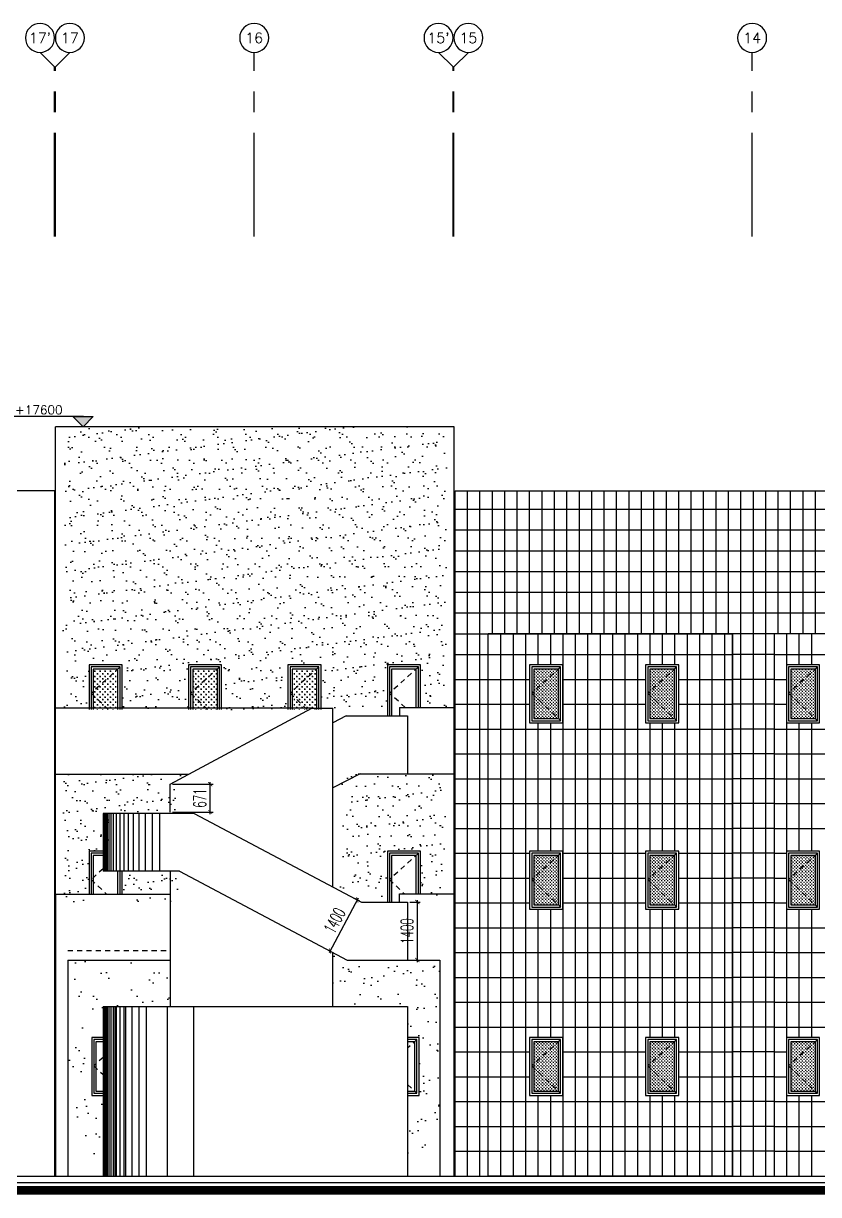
# Model space of a CAD drawing. Extents: x 417569 to 835280, y 43365 to 86819.
# Drawn here: x 417621.97 to 417641.16, y 43408.26 to 43436.55 of the extents above; entities that cross this region are included whole.
import ezdxf
from ezdxf.enums import TextEntityAlignment as Align

# ---------------------------------------------------------------- set-up
doc = ezdxf.new("R2010")
doc.units = 0
doc.header["$MEASUREMENT"] = 0
doc.header["$PDMODE"] = 3
doc.header["$PDSIZE"] = 0.1
doc.linetypes.add('CENTERX2', pattern=[4, 2.5, -0.5, 0.5, -0.5])
doc.linetypes.add('HIDDEN2', pattern=[0.1875, 0.125, -0.0625])
doc.layers.get('0').update_dxf_attribs({"linetype": 'CONTINUOUS'})
doc.layers.get('DEFPOINTS').update_dxf_attribs({"linetype": 'CONTINUOUS'})
for name, color, linetype in [('AX-CR', 2, 'CONTINUOUS'), ('AX-TXT', 2, 'CONTINUOUS'), ('AXES', 11, 'CENTERX2'), ('beige-gr', 50, 'CONTINUOUS'), ('brown-gr', 42, 'CONTINUOUS'), ('EL', 2, 'CONTINUOUS'), ('EL-LEVS', 4, 'CONTINUOUS'), ('EL-LEVT', 4, 'CONTINUOUS'), ('HAT', 11, 'CONTINUOUS'), ('Hatch', 4, 'CONTINUOUS'), ('WALL', 2, 'CONTINUOUS'), ('WIN', 4, 'CONTINUOUS')]:
    doc.layers.add(name, color=color, linetype=linetype)
doc.styles.add('ROMANS', font='ROMANS.shx', dxfattribs={"width": 0.6})
doc.styles.add('S', font='ROMANS.SHX')
doc.dimstyles.new('STANDARD in', dxfattribs={"dimtxt": 0.3, "dimasz": 0.1, "dimexe": 0.07, "dimexo": 0.05, "dimgap": 0.1, "dimtad": 1, "dimdec": 0, "dimlfac": 1000, "dimzin": 0, "dimdsep": 46, "dimtxsty": 'ROMANS', "dimblk": 'ARCHTICK', "dimcen": 0.05, "dimdle": 0.05, "dimclrd": 4, "dimclre": 4, "dimclrt": 2, "dimadec": 0, "dimazin": 0, "dimtfac": 1, "dimtdec": 0, "dimtmove": 2, "dimatfit": 3, "dimldrblk": 'ARCHTICK', "dimfxl": 0, "dimtolj": 1, "dimtzin": 0, "dimarcsym": 0})
pattern_1 = [(37.5, (-113.19457, 0.15), (-0.01574833953, 0.48170594225), [0, -0.38, 0, -0.425, 0, -0.40625]), (7.5, (-113.1946, 0.15), (0.4424441763, 0.7055365163), [0, -0.205, 0, -0.3425, 0, -0.13125]), (327.5, (-113.50207, 0.15), (0.77853546544, 0.0014147634), [0, -0.125, 0, -0.45, 0, -0.5875]), (317.5, (-113.5021, 0.15), (0.7515316511, 0.2194188912), [0, -0.0625, 0, -0.295, 0, -0.3375])]
pattern_2 = [(0, (-113.194575, 0.15), (0.0625, 0.0625), [0.03125, -0.09375]), (90, (-113.17895, 0.134375), (-0.0625, 0.0625), [0.03125, -0.09375])]

# ---------------------------------------------------------------- blocks, each defined once
blk = doc.blocks.new('EL-LEV1')
at = {"layer": 'EL-LEVS'}
blk.add_lwpolyline([(0, 0), (300, 300), (-300, 300)], close=True, dxfattribs=at)
blk.add_solid([(-300, 300), (300, 300), (0, 0)], dxfattribs=at)
at = {"layer": 'EL-LEVT', "style": 'S'}
for tag, p in [('+0000', (534, 369)), ('ELEVATION', (2089, 369))]:
    blk.add_attdef(tag, p, '', height=260, dxfattribs=at)
blk = doc.blocks.new('AXU')
at = {"layer": 'AX-CR'}
blk.add_circle((0, 350), 350, dxfattribs=at)
at = {"layer": 'AX-TXT', "style": 'ROMANS'}
blk.add_attdef('AX', text='', height=250, dxfattribs=at).set_placement((0, 350), align=Align.MIDDLE)
blk = doc.blocks.new('_ARCHTICK')
at = {"color": 0, "linetype": 'ByBlock', "const_width": 0.15}
blk.add_lwpolyline([(-0.5, -0.5), (0.5, 0.5)], dxfattribs=at)
blk = doc.blocks.new('*D86')
at = {"layer": 'DEFPOINTS', "color": 0}
for p in [(417631.243, 43415.322), (417631.478, 43415.322), (417631.243, 43413.922)]:
    blk.add_point(p, dxfattribs=at)
at = {"layer": 'EL', "color": 4, "lineweight": -2}
for p, q in [((417631.478, 43413.872), (417631.478, 43415.372)), ((417631.293, 43415.322), (417631.548, 43415.322)), ((417631.293, 43413.922), (417631.548, 43413.922))]:
    blk.add_line(p, q, dxfattribs=at)
at = {"layer": 'EL', "color": 4, "lineweight": -2, "xscale": 0.1, "yscale": 0.1, "zscale": 0.1}
for p, rotation in [((417631.478, 43415.322), 90), ((417631.478, 43413.922), 270)]:
    blk.add_blockref('_ARCHTICK', p, dxfattribs=dict(at, rotation=rotation))
at = {"layer": 'EL', "color": 2, "insert": (417631.228, 43414.622), "char_height": 0.3, "attachment_point": 5, "rotation": 90, "style": 'ROMANS'}
blk.add_mtext('\\A1;1400', dxfattribs=at)
blk = doc.blocks.new('*D87')
at = {"layer": 'DEFPOINTS', "color": 0}
for p in [(417630.132, 43415.322), (417629.373, 43414.14), (417629.477, 43414.085)]:
    blk.add_point(p, dxfattribs=at)
at = {"layer": 'EL', "color": 4, "lineweight": -2}
for p, q in [((417630.052, 43415.421), (417629.349, 43414.095)), ((417630.088, 43415.345), (417629.967, 43415.409)), ((417629.432, 43414.108), (417629.311, 43414.172))]:
    blk.add_line(p, q, dxfattribs=at)
at = {"layer": 'EL', "color": 4, "lineweight": -2, "xscale": 0.1, "yscale": 0.1, "zscale": 0.1}
for p, rotation in [((417630.029, 43415.377), 62.06615425354919), ((417629.373, 43414.14), 242.0661542535491)]:
    blk.add_blockref('_ARCHTICK', p, dxfattribs=dict(at, rotation=rotation))
at = {"layer": 'EL', "color": 2, "insert": (417629.48, 43414.875), "char_height": 0.3, "attachment_point": 5, "rotation": 62.0662, "style": 'ROMANS'}
blk.add_mtext('\\A1;1400', dxfattribs=at)
blk = doc.blocks.new('*D93')
at = {"layer": 'DEFPOINTS', "color": 0}
for p in [(417625.514, 43418.169), (417626.477, 43418.169), (417625.514, 43417.498)]:
    blk.add_point(p, dxfattribs=at)
at = {"layer": 'Hatch', "color": 4, "lineweight": -2}
for p, q in [((417625.564, 43418.169), (417626.547, 43418.169)), ((417626.477, 43417.448), (417626.477, 43418.219)), ((417625.564, 43417.498), (417626.547, 43417.498))]:
    blk.add_line(p, q, dxfattribs=at)
at = {"layer": 'Hatch', "color": 4, "lineweight": -2, "xscale": 0.1, "yscale": 0.1, "zscale": 0.1}
for p, rotation in [((417626.477, 43418.169), 90), ((417626.477, 43417.498), 270)]:
    blk.add_blockref('_ARCHTICK', p, dxfattribs=dict(at, rotation=rotation))
at = {"layer": 'Hatch', "color": 2, "insert": (417626.227, 43417.833), "char_height": 0.3, "attachment_point": 5, "rotation": 90, "style": 'ROMANS'}
blk.add_mtext('\\A1;671', dxfattribs=at)

msp = doc.modelspace()

# ---------------------------------------------------------------- hatches: boundary and pattern name
at = {"layer": 'Hatch'}
h = msp.add_hatch(dxfattribs=at)
h.set_pattern_fill('AR-SAND', color=11, scale=0.25, style=0)
h.set_pattern_definition(pattern_1)
h.paths.add_polyline_path([(417622.9233, 43426.802), (417632.1844, 43426.802), (417632.1844, 43419.9748), (417631.5538, 43419.9748), (417631.5538, 43421.052), (417630.7538, 43421.052), (417630.7538, 43419.8215), (417629.9686, 43419.8215), (417629.9809, 43419.9758), (417629.1538, 43419.9758), (417629.1538, 43421.052), (417628.3538, 43421.052), (417628.3538, 43419.9758), (417626.7538, 43419.9758), (417626.7538, 43421.052), (417625.9538, 43421.052), (417625.9538, 43419.9758), (417624.3538, 43419.9758), (417624.3538, 43421.052), (417623.5538, 43421.052), (417623.5538, 43419.9758), (417622.9233, 43419.9758)])
h = msp.add_hatch(dxfattribs=at)
h.set_pattern_fill('CROSS', color=11, scale=0.25, style=0)
h.set_pattern_definition(pattern_2)
h.paths.add_polyline_path([(417623.656, 43420.9499), (417624.2517, 43420.9499), (417624.2517, 43419.9758), (417623.656, 43419.9758)])
h = msp.add_hatch(dxfattribs=at)
h.set_pattern_fill('CROSS', color=11, scale=0.25, style=0)
h.set_pattern_definition(pattern_2)
h.paths.add_polyline_path([(417626.056, 43420.9499), (417626.6517, 43420.9499), (417626.6517, 43419.9758), (417626.056, 43419.9758)])
h = msp.add_hatch(dxfattribs=at)
h.set_pattern_fill('CROSS', color=11, scale=0.25, style=0)
h.set_pattern_definition(pattern_2)
h.paths.add_polyline_path([(417628.456, 43420.9499), (417629.0465, 43420.9499), (417629.0517, 43419.9758), (417628.456, 43419.9758)])
h = msp.add_hatch(dxfattribs=at)
h.set_pattern_fill('CROSS', color=11, scale=0.15, style=0)
h.set_pattern_definition([(0, (-99.87016, 36.70228), (0.0375, 0.0375), [0.01875, -0.05625]), (90, (-99.860787, 36.692904), (-0.0375, 0.0375), [0.01875, -0.05625])])
h.paths.add_polyline_path([(417634.3086, 43420.9499), (417634.9043, 43420.9499), (417634.9043, 43419.7542), (417634.3086, 43419.7542)])
h = msp.add_hatch(dxfattribs=at)
h.set_pattern_fill('CROSS', color=11, scale=0.15, style=0)
h.set_pattern_definition([(0, (-97.07016, 36.70228), (0.0375, 0.0375), [0.01875, -0.05625]), (90, (-97.060787, 36.692904), (-0.0375, 0.0375), [0.01875, -0.05625])])
h.paths.add_polyline_path([(417637.1086, 43420.9499), (417637.7043, 43420.9499), (417637.7043, 43419.7542), (417637.1086, 43419.7542)])
h = msp.add_hatch(dxfattribs=at)
h.set_pattern_fill('CROSS', color=11, scale=0.15, style=0)
h.set_pattern_definition([(0, (-93.67016, 36.70228), (0.0375, 0.0375), [0.01875, -0.05625]), (90, (-93.660787, 36.692904), (-0.0375, 0.0375), [0.01875, -0.05625])])
h.paths.add_polyline_path([(417640.5086, 43420.9499), (417641.1043, 43420.9499), (417641.1043, 43419.7542), (417640.5086, 43419.7542)])
h = msp.add_hatch(dxfattribs=at)
h.set_pattern_fill('AR-SAND', color=256, scale=0.25, style=0)
h.set_pattern_definition(pattern_1)
h.paths.add_polyline_path([(417622.9233, 43415.3398), (417622.9233, 43418.4215), (417626.1685, 43418.4215), (417625.6981, 43418.1689), (417625.6981, 43417.466), (417624.1151, 43417.466), (417624.1151, 43416.552), (417623.5538, 43416.552), (417623.5538, 43415.3398)])
h = msp.add_hatch(dxfattribs=at)
h.set_pattern_fill('AR-SAND', color=256, scale=0.25, style=0)
h.set_pattern_definition(pattern_1)
h.paths.add_polyline_path([(417632.1844, 43418.4215), (417632.1844, 43415.4748), (417631.5538, 43415.4748), (417631.5538, 43416.552), (417630.7538, 43416.552), (417630.7538, 43415.3215), (417630.3163, 43415.3215), (417629.6181, 43415.6917), (417629.6181, 43418.2484), (417629.9548, 43418.4215)])
h = msp.add_hatch(dxfattribs=at)
h.set_pattern_fill('CROSS', color=11, scale=0.15, style=0)
h.set_pattern_definition([(0, (-99.87016, 32.20228), (0.0375, 0.0375), [0.01875, -0.05625]), (90, (-99.860787, 32.192904), (-0.0375, 0.0375), [0.01875, -0.05625])])
h.paths.add_polyline_path([(417634.3086, 43416.4499), (417634.9043, 43416.4499), (417634.9043, 43415.2542), (417634.3086, 43415.2542)])
h = msp.add_hatch(dxfattribs=at)
h.set_pattern_fill('CROSS', color=11, scale=0.15, style=0)
h.set_pattern_definition([(0, (-97.07016, 32.20228), (0.0375, 0.0375), [0.01875, -0.05625]), (90, (-97.060787, 32.192904), (-0.0375, 0.0375), [0.01875, -0.05625])])
h.paths.add_polyline_path([(417637.1086, 43416.4499), (417637.7043, 43416.4499), (417637.7043, 43415.2542), (417637.1086, 43415.2542)])
h = msp.add_hatch(dxfattribs=at)
h.set_pattern_fill('CROSS', color=11, scale=0.15, style=0)
h.set_pattern_definition([(0, (-93.67016, 32.20228), (0.0375, 0.0375), [0.01875, -0.05625]), (90, (-93.660787, 32.192904), (-0.0375, 0.0375), [0.01875, -0.05625])])
h.paths.add_polyline_path([(417640.5086, 43416.4499), (417641.1043, 43416.4499), (417641.1043, 43415.2542), (417640.5086, 43415.2542)])
h = msp.add_hatch(dxfattribs=at)
h.set_pattern_fill('AR-SAND', color=256, scale=0.25, style=0)
h.set_pattern_definition(pattern_1)
h.paths.add_polyline_path([(417624.3538, 43416.066), (417625.6981, 43416.066), (417625.6981, 43415.3398), (417624.3538, 43415.3398)])
h = msp.add_hatch(dxfattribs=at)
h.set_pattern_fill('AR-SAND', color=256, scale=0.45, style=0)
h.set_pattern_definition([(37.5, (0, 0), (-0.0283470111, 0.867070696), [0, -0.684, 0, -0.765, 0, -0.73125]), (7.5, (0, 0), (0.7963995174, 1.2699657294), [0, -0.369, 0, -0.6165, 0, -0.23625]), (327.5, (-0.5535, 0), (1.4013638378, 0.0025465741), [0, -0.225, 0, -0.81, 0, -1.0575]), (317.5, (-0.5535, 0), (1.352756972, 0.3949540042), [0, -0.1125, 0, -0.531, 0, -0.6075])])
h.paths.add_polyline_path([(417625.5142, 43412.802), (417625.5142, 43413.9215), (417623.0394, 43413.9215), (417623.0394, 43409.202), (417623.8927, 43409.202), (417623.8927, 43410.652), (417623.6183, 43410.652), (417623.6183, 43412.052), (417623.8927, 43412.052), (417623.8927, 43412.802)])
h = msp.add_hatch(dxfattribs=at)
h.set_pattern_fill('AR-SAND', color=256, scale=0.35, style=0)
h.set_pattern_definition([(37.5, (0, 0), (-0.02204767534, 0.67438831915), [0, -0.532, 0, -0.595, 0, -0.56875]), (7.5, (0, 0), (0.6194218468, 0.9877511228), [0, -0.287, 0, -0.4795, 0, -0.18375]), (327.5, (-0.4305, 0), (1.0899496516, 0.0019806687), [0, -0.175, 0, -0.63, 0, -0.8225]), (317.5, (-0.4305, 0), (1.0521443116, 0.3071864477), [0, -0.0875, 0, -0.413, 0, -0.4725])])
h.paths.add_polyline_path([(417629.4342, 43412.802), (417631.2433, 43412.802), (417631.2433, 43412.052), (417631.5183, 43412.052), (417631.5183, 43410.652), (417631.2433, 43410.652), (417631.2433, 43409.202), (417632.0206, 43409.202), (417632.0206, 43413.9215), (417629.7842, 43413.9215), (417629.4342, 43414.0965)])
h = msp.add_hatch(dxfattribs=at)
h.set_pattern_fill('CROSS', color=11, scale=0.15, style=0)
h.set_pattern_definition([(0, (-99.87016, 27.70228), (0.0375, 0.0375), [0.01875, -0.05625]), (90, (-99.860787, 27.692904), (-0.0375, 0.0375), [0.01875, -0.05625])])
h.paths.add_polyline_path([(417634.3086, 43411.9499), (417634.9043, 43411.9499), (417634.9043, 43410.7542), (417634.3086, 43410.7542)])
h = msp.add_hatch(dxfattribs=at)
h.set_pattern_fill('CROSS', color=11, scale=0.15, style=0)
h.set_pattern_definition([(0, (-97.07016, 27.70228), (0.0375, 0.0375), [0.01875, -0.05625]), (90, (-97.060787, 27.692904), (-0.0375, 0.0375), [0.01875, -0.05625])])
h.paths.add_polyline_path([(417637.1086, 43411.9499), (417637.7043, 43411.9499), (417637.7043, 43410.7542), (417637.1086, 43410.7542)])
h = msp.add_hatch(dxfattribs=at)
h.set_pattern_fill('CROSS', color=11, scale=0.15, style=0)
h.set_pattern_definition([(0, (-93.67016, 27.70228), (0.0375, 0.0375), [0.01875, -0.05625]), (90, (-93.660787, 27.692904), (-0.0375, 0.0375), [0.01875, -0.05625])])
h.paths.add_polyline_path([(417640.5086, 43411.9499), (417641.1043, 43411.9499), (417641.1043, 43410.7542), (417640.5086, 43410.7542)])

# ---------------------------------------------------------------- linework, layer by layer
for p, q in [((417622.7394, 43425.252), (417622.7394, 43426.802)), ((417632.3683, 43426.802), (417622.7394, 43426.802)), ((417622.7394, 43415.5053), (417622.7394, 43426.802)), ((417632.3683, 43420.052), (417632.3683, 43426.802)), ((417639.0883, 43408.702), (417639.0883, 43421.802)), ((417623.0394, 43413.9215), (417625.5142, 43413.9215))]:
    msp.add_line(p, q)
at = {"color": 11, "linetype": 'HIDDEN2'}
msp.add_line((417623.0394, 43414.152), (417625.5142, 43414.152), dxfattribs=at)
at = {"layer": 'AXES'}
for p, q in [((417622.7194, 43435.4957), (417622.3694, 43435.8457)), ((417622.7394, 43435.4957), (417623.0894, 43435.8457)), ((417627.5394, 43431.4), (417627.5394, 43435.8457)), ((417632.3394, 43435.4957), (417631.9894, 43435.8457)), ((417632.3594, 43435.4957), (417632.7094, 43435.8457)), ((417639.5594, 43431.4), (417639.5594, 43435.8457)), ((417622.7194, 43431.4), (417622.7194, 43435.4957)), ((417622.7394, 43431.4), (417622.7394, 43435.4957)), ((417632.3394, 43431.4), (417632.3394, 43435.4957)), ((417632.3594, 43431.4), (417632.3594, 43435.4957))]:
    msp.add_line(p, q, dxfattribs=at)
at = {"layer": 'beige-gr'}
for p, q in [((417633.4883, 43421.802), (417633.4883, 43408.702)), ((417633.7883, 43421.802), (417633.7883, 43408.702)), ((417634.0883, 43421.802), (417634.0883, 43408.702)), ((417634.3883, 43421.802), (417634.3883, 43421.052)), ((417634.6883, 43421.802), (417634.6883, 43421.052)), ((417634.9883, 43421.802), (417634.9883, 43408.702)), ((417635.2883, 43421.802), (417635.2883, 43408.702)), ((417635.5883, 43421.802), (417635.5883, 43408.702)), ((417635.8883, 43421.802), (417635.8883, 43408.702)), ((417636.1883, 43421.802), (417636.1883, 43408.702)), ((417636.4883, 43421.802), (417636.4883, 43408.702)), ((417636.7883, 43421.802), (417636.7883, 43408.702)), ((417637.0883, 43421.802), (417637.0883, 43421.052)), ((417637.3883, 43421.802), (417637.3883, 43421.052)), ((417637.6883, 43421.802), (417637.6883, 43421.052)), ((417637.9883, 43421.802), (417637.9883, 43408.702)), ((417638.2883, 43421.802), (417638.2883, 43408.702)), ((417638.5883, 43421.802), (417638.5883, 43408.702)), ((417638.8883, 43421.802), (417638.8883, 43408.702)), ((417640.3883, 43421.802), (417640.3883, 43408.702)), ((417640.6883, 43421.802), (417640.6883, 43421.052)), ((417640.9883, 43421.802), (417640.9883, 43421.052)), ((417633.1883, 43421.302), (417639.0883, 43421.302)), ((417640.0883, 43421.302), (417646.2883, 43421.302)), ((417633.1883, 43420.702), (417634.1883, 43420.702)), ((417634.9883, 43420.702), (417636.9883, 43420.702)), ((417637.7883, 43420.702), (417639.0883, 43420.702)), ((417640.0883, 43420.702), (417640.3883, 43420.702)), ((417633.1883, 43420.102), (417634.1883, 43420.102)), ((417634.9883, 43420.102), (417636.9883, 43420.102)), ((417637.7883, 43420.102), (417639.0883, 43420.102)), ((417640.0883, 43420.102), (417640.3883, 43420.102)), ((417634.3883, 43419.652), (417634.3883, 43416.552)), ((417634.6883, 43419.652), (417634.6883, 43416.552)), ((417637.0883, 43419.652), (417637.0883, 43416.552)), ((417637.3883, 43419.652), (417637.3883, 43416.552)), ((417637.6883, 43419.652), (417637.6883, 43416.552)), ((417640.6883, 43419.652), (417640.6883, 43416.552)), ((417640.9883, 43419.652), (417640.9883, 43416.552)), ((417633.1883, 43419.502), (417639.0883, 43419.502)), ((417640.0883, 43419.502), (417646.2883, 43419.502)), ((417633.1883, 43418.902), (417639.0883, 43418.902)), ((417640.0883, 43418.902), (417646.2883, 43418.902)), ((417633.1883, 43418.302), (417639.0883, 43418.302)), ((417640.0883, 43418.302), (417646.2883, 43418.302)), ((417633.1883, 43417.702), (417639.0883, 43417.702)), ((417640.0883, 43417.702), (417646.2883, 43417.702)), ((417633.1883, 43417.102), (417639.0883, 43417.102)), ((417640.0883, 43417.102), (417646.2883, 43417.102)), ((417633.1883, 43416.502), (417634.1883, 43416.502)), ((417634.9883, 43416.502), (417636.9883, 43416.502)), ((417637.7883, 43416.502), (417639.0883, 43416.502)), ((417640.0883, 43416.502), (417640.3883, 43416.502)), ((417633.1883, 43415.902), (417634.1883, 43415.902)), ((417634.9883, 43415.902), (417636.9883, 43415.902)), ((417637.7883, 43415.902), (417639.0883, 43415.902)), ((417640.0883, 43415.902), (417640.3883, 43415.902)), ((417633.1883, 43415.302), (417634.1883, 43415.302)), ((417634.3883, 43415.152), (417634.3883, 43412.052)), ((417634.6883, 43415.152), (417634.6883, 43412.052)), ((417634.9883, 43415.302), (417636.9883, 43415.302)), ((417637.0883, 43415.152), (417637.0883, 43412.052)), ((417637.3883, 43415.152), (417637.3883, 43412.052)), ((417637.6883, 43415.152), (417637.6883, 43412.052)), ((417637.7883, 43415.302), (417639.0883, 43415.302)), ((417640.0883, 43415.302), (417640.3883, 43415.302)), ((417640.6883, 43415.152), (417640.6883, 43412.052)), ((417640.9883, 43415.152), (417640.9883, 43412.052)), ((417633.1883, 43414.702), (417639.0883, 43414.702)), ((417640.0883, 43414.702), (417646.2883, 43414.702)), ((417633.1883, 43414.102), (417639.0883, 43414.102)), ((417640.0883, 43414.102), (417646.2883, 43414.102)), ((417633.1883, 43413.502), (417639.0883, 43413.502)), ((417640.0883, 43413.502), (417646.2883, 43413.502)), ((417633.1883, 43412.902), (417639.0883, 43412.902)), ((417640.0883, 43412.902), (417646.2883, 43412.902)), ((417633.1883, 43412.302), (417639.0883, 43412.302)), ((417640.0883, 43412.302), (417646.2883, 43412.302)), ((417633.1883, 43411.702), (417634.1883, 43411.702)), ((417634.9883, 43411.702), (417636.9883, 43411.702)), ((417637.7883, 43411.702), (417639.0883, 43411.702)), ((417640.0883, 43411.702), (417640.3883, 43411.702)), ((417633.1883, 43411.102), (417634.1883, 43411.102)), ((417634.9883, 43411.102), (417636.9883, 43411.102)), ((417637.7883, 43411.102), (417639.0883, 43411.102)), ((417640.0883, 43411.102), (417640.3883, 43411.102)), ((417634.3883, 43410.652), (417634.3883, 43408.702)), ((417634.6883, 43410.652), (417634.6883, 43408.702)), ((417637.0883, 43410.652), (417637.0883, 43408.702)), ((417637.3883, 43410.652), (417637.3883, 43408.702)), ((417637.6883, 43410.652), (417637.6883, 43408.702)), ((417640.6883, 43410.652), (417640.6883, 43408.702)), ((417640.9883, 43410.652), (417640.9883, 43408.702)), ((417633.1883, 43410.502), (417639.0883, 43410.502)), ((417640.0883, 43410.502), (417646.2883, 43410.502)), ((417633.1883, 43409.902), (417639.0883, 43409.902)), ((417640.0883, 43409.902), (417646.2883, 43409.902)), ((417633.1883, 43409.302), (417639.0883, 43409.302)), ((417640.0883, 43409.302), (417646.2883, 43409.302))]:
    msp.add_line(p, q, dxfattribs=at)
at = {"layer": 'brown-gr'}
for p, q in [((417632.6883, 43408.702), (417632.6883, 43425.252)), ((417632.9883, 43408.702), (417632.9883, 43425.252)), ((417632.9883, 43408.702), (417632.9883, 43425.252)), ((417633.2883, 43421.802), (417633.2883, 43425.252)), ((417633.5883, 43421.802), (417633.5883, 43425.252)), ((417633.8883, 43421.802), (417633.8883, 43425.252)), ((417633.8883, 43421.802), (417633.8883, 43425.252)), ((417634.1883, 43421.802), (417634.1883, 43425.252)), ((417634.4883, 43421.802), (417634.4883, 43425.252)), ((417634.7883, 43421.802), (417634.7883, 43425.252)), ((417634.7883, 43421.802), (417634.7883, 43425.252)), ((417635.0883, 43421.802), (417635.0883, 43425.252)), ((417635.3883, 43421.802), (417635.3883, 43425.252)), ((417635.6883, 43421.802), (417635.6883, 43425.252)), ((417635.6883, 43421.802), (417635.6883, 43425.252)), ((417635.9883, 43421.802), (417635.9883, 43425.252)), ((417636.2883, 43421.802), (417636.2883, 43425.252)), ((417636.5883, 43421.802), (417636.5883, 43425.252)), ((417636.8883, 43421.802), (417636.8883, 43425.252)), ((417637.1883, 43421.802), (417637.1883, 43425.252)), ((417637.1883, 43421.802), (417637.1883, 43425.252)), ((417637.4883, 43421.802), (417637.4883, 43425.252)), ((417637.7883, 43421.802), (417637.7883, 43425.252)), ((417638.0883, 43421.802), (417638.0883, 43425.252)), ((417638.0883, 43421.802), (417638.0883, 43425.252)), ((417638.3883, 43421.802), (417638.3883, 43425.252)), ((417638.6883, 43421.802), (417638.6883, 43425.252)), ((417638.9883, 43421.802), (417638.9883, 43425.252)), ((417638.9883, 43421.802), (417638.9883, 43425.252)), ((417639.2883, 43408.702), (417639.2883, 43425.252)), ((417639.5883, 43408.702), (417639.5883, 43425.252)), ((417639.8883, 43408.702), (417639.8883, 43425.252)), ((417640.1883, 43421.802), (417640.1883, 43425.252)), ((417640.4883, 43421.802), (417640.4883, 43425.252)), ((417640.4883, 43421.802), (417640.4883, 43425.252)), ((417640.7883, 43421.802), (417640.7883, 43425.252)), ((417641.0883, 43421.802), (417641.0883, 43425.252)), ((417647.2883, 43424.8022), (417632.3883, 43424.8022)), ((417647.2883, 43424.3022), (417632.3883, 43424.3022)), ((417647.2883, 43423.8022), (417632.3883, 43423.8022)), ((417647.2883, 43423.3022), (417632.3883, 43423.3022)), ((417647.2883, 43422.8022), (417632.3883, 43422.8022)), ((417647.2883, 43422.3022), (417632.3883, 43422.3022)), ((417632.3883, 43421.802), (417633.1883, 43421.802)), ((417640.0883, 43421.8022), (417639.0883, 43421.8022)), ((417632.3883, 43421.302), (417633.1883, 43421.302)), ((417640.0883, 43421.3022), (417639.0883, 43421.3022)), ((417632.3883, 43420.702), (417633.1883, 43420.702)), ((417640.0883, 43420.7022), (417639.0883, 43420.7022)), ((417632.3883, 43420.102), (417633.1883, 43420.102)), ((417640.0883, 43420.1022), (417639.0883, 43420.1022)), ((417632.3883, 43419.502), (417633.1883, 43419.502)), ((417640.0883, 43419.5022), (417639.0883, 43419.5022)), ((417632.3883, 43418.902), (417633.1883, 43418.902)), ((417640.0883, 43418.9022), (417639.0883, 43418.9022)), ((417632.3883, 43418.302), (417633.1883, 43418.302)), ((417640.0883, 43418.3022), (417639.0883, 43418.3022)), ((417632.3883, 43417.702), (417633.1883, 43417.702)), ((417640.0883, 43417.7022), (417639.0883, 43417.7022)), ((417632.3883, 43417.102), (417633.1883, 43417.102)), ((417640.0883, 43417.1022), (417639.0883, 43417.1022)), ((417632.3883, 43416.502), (417633.1883, 43416.502)), ((417640.0883, 43416.5022), (417639.0883, 43416.5022)), ((417632.3883, 43415.902), (417633.1883, 43415.902)), ((417640.0883, 43415.9022), (417639.0883, 43415.9022)), ((417632.3883, 43415.302), (417633.1883, 43415.302)), ((417640.0883, 43415.3022), (417639.0883, 43415.3022)), ((417632.3883, 43414.702), (417633.1883, 43414.702)), ((417640.0883, 43414.7022), (417639.0883, 43414.7022)), ((417632.3883, 43414.102), (417633.1883, 43414.102)), ((417640.0883, 43414.1022), (417639.0883, 43414.1022)), ((417632.3883, 43413.502), (417633.1883, 43413.502)), ((417640.0883, 43413.5022), (417639.0883, 43413.5022)), ((417632.3883, 43412.902), (417633.1883, 43412.902)), ((417640.0883, 43412.9022), (417639.0883, 43412.9022)), ((417632.3883, 43412.302), (417633.1883, 43412.302)), ((417640.0883, 43412.3022), (417639.0883, 43412.3022)), ((417632.3883, 43411.702), (417633.1883, 43411.702)), ((417640.0883, 43411.7022), (417639.0883, 43411.7022)), ((417632.3883, 43411.102), (417633.1883, 43411.102)), ((417640.0883, 43411.1022), (417639.0883, 43411.1022)), ((417632.3883, 43410.502), (417633.1883, 43410.502)), ((417640.0883, 43410.5022), (417639.0883, 43410.5022)), ((417632.3883, 43409.902), (417633.1883, 43409.902)), ((417640.0883, 43409.9022), (417639.0883, 43409.9022)), ((417632.3883, 43409.302), (417633.1883, 43409.302)), ((417640.0883, 43409.302), (417639.0883, 43409.302))]:
    msp.add_line(p, q, dxfattribs=at)
at = {"layer": 'EL', "color": 6}
for p, q in [((417622.7194, 43425.252), (417607.8483, 43425.252)), ((417622.7194, 43425.252), (417622.7194, 43408.702)), ((417622.7194, 43425.252), (417622.7194, 43408.702)), ((417632.3883, 43425.252), (417647.2883, 43425.252)), ((417632.3883, 43408.702), (417632.3883, 43425.252)), ((417639.0883, 43421.802), (417633.1883, 43421.802)), ((417646.2883, 43421.802), (417640.0883, 43421.802)), ((417623.8927, 43417.466), (417623.8927, 43416.066)), ((417626.0879, 43417.466), (417623.8927, 43417.466)), ((417626.0879, 43417.466), (417630.1324, 43415.3215)), ((417625.7397, 43416.066), (417623.8927, 43416.066)), ((417625.7397, 43416.066), (417629.7842, 43413.9215)), ((417630.1324, 43415.3215), (417631.2433, 43415.3215)), ((417631.2433, 43415.3215), (417631.2433, 43413.9215)), ((417629.7842, 43413.9215), (417631.2433, 43413.9215)), ((417623.8927, 43412.802), (417631.2433, 43412.802)), ((417623.8927, 43412.802), (417623.8927, 43408.702)), ((417631.2433, 43412.802), (417631.2433, 43408.702))]:
    msp.add_line(p, q, dxfattribs=at)
at = {"layer": 'EL'}
for p, q in [((417631.2433, 43418.4215), (417632.3683, 43418.4215)), ((417625.5142, 43417.4978), (417625.5142, 43417.7409))]:
    msp.add_line(p, q, dxfattribs=at)
at = {"layer": 'EL', "color": 6}
for points in [[(417633.1883, 43421.802), (417639.0883, 43421.802), (417639.0883, 43408.702), (417633.1883, 43408.702)], [(417640.0883, 43421.802), (417640.0883, 43408.702), (417646.2883, 43408.702), (417646.2883, 43421.802)]]:
    msp.add_lwpolyline(points, close=True, dxfattribs=at)
at = {"layer": 'EL-LEVS'}
msp.add_line((417623.42, 43427.0473), (417619.1841, 43427.0473), dxfattribs=at)
at = {"layer": 'HAT', "color": 254}
for p, q in [((417623.8996, 43417.466), (417623.8996, 43416.066)), ((417623.9079, 43417.466), (417623.9079, 43416.066)), ((417623.9183, 43417.466), (417623.9183, 43416.066)), ((417623.9365, 43417.466), (417623.9365, 43416.066)), ((417623.9608, 43417.466), (417623.9608, 43416.066)), ((417623.9897, 43417.466), (417623.9897, 43416.066)), ((417624.0299, 43417.466), (417624.0299, 43416.066)), ((417624.0782, 43417.466), (417624.0782, 43416.066)), ((417624.1373, 43417.466), (417624.1373, 43416.066)), ((417624.207, 43417.466), (417624.207, 43416.066)), ((417624.2929, 43417.466), (417624.2929, 43416.066)), ((417624.3895, 43417.466), (417624.3895, 43416.066)), ((417624.4995, 43417.466), (417624.4995, 43416.066)), ((417624.6202, 43417.466), (417624.6202, 43416.066)), ((417624.7543, 43417.466), (417624.7543, 43416.066)), ((417624.9073, 43417.466), (417624.9073, 43416.066)), ((417625.0763, 43417.466), (417625.0763, 43416.066)), ((417625.2534, 43417.466), (417625.2534, 43416.066))]:
    msp.add_line(p, q, dxfattribs=at)
at = {"layer": 'HAT', "color": 11}
for p, q in [((417623.8996, 43412.802), (417623.8996, 43408.702)), ((417623.9079, 43412.802), (417623.9079, 43408.702)), ((417623.9183, 43412.802), (417623.9183, 43408.702)), ((417623.9365, 43412.802), (417623.9365, 43408.702)), ((417623.9608, 43412.802), (417623.9608, 43408.702)), ((417623.9897, 43412.802), (417623.9897, 43408.702)), ((417624.0299, 43412.802), (417624.0299, 43408.702)), ((417624.0782, 43412.802), (417624.0782, 43408.702)), ((417624.1373, 43412.802), (417624.1373, 43408.702)), ((417624.1795, 43412.802), (417624.1795, 43408.702)), ((417624.207, 43412.802), (417624.207, 43408.702)), ((417624.2929, 43412.802), (417624.2929, 43408.702)), ((417624.3002, 43412.802), (417624.3002, 43408.702)), ((417624.3895, 43412.802), (417624.3895, 43408.702)), ((417624.4343, 43412.802), (417624.4343, 43408.702)), ((417624.5873, 43412.802), (417624.5873, 43408.702)), ((417624.7563, 43412.802), (417624.7563, 43408.702)), ((417624.9334, 43412.802), (417624.9334, 43408.702)), ((417625.4422, 43412.802), (417625.4422, 43408.702)), ((417626.0715, 43412.802), (417626.0715, 43408.702))]:
    msp.add_line(p, q, dxfattribs=at)
at = {"layer": 'Hatch'}
msp.add_line((417632.3883, 43408.702), (417632.3883, 43425.252), dxfattribs=at)
at = {"layer": 'WALL'}
for p, q in [((417625.5142, 43418.1689), (417628.9342, 43420.0053)), ((417628.9342, 43420.0053), (417629.4342, 43420.0053)), ((417629.4342, 43415.6917), (417629.4342, 43420.0053)), ((417629.757, 43419.8215), (417629.4342, 43419.6555)), ((417629.757, 43419.8215), (417631.2433, 43419.8215)), ((417631.2433, 43419.8215), (417631.2433, 43418.4215)), ((417625.5142, 43417.4978), (417625.5142, 43418.1689)), ((417630.0958, 43418.4215), (417629.4342, 43418.0814)), ((417630.0958, 43418.4215), (417631.2433, 43418.4215)), ((417625.5142, 43416.066), (417625.5142, 43412.802)), ((417629.4342, 43412.802), (417629.4342, 43414.0965))]:
    msp.add_line(p, q, dxfattribs=at)
at = {"layer": 'WALL', "color": 4}
for p, q in [((417572.9008, 43408.552), (417651.2947, 43408.552)), ((417582.4681, 43408.702), (417651.2947, 43408.702))]:
    msp.add_line(p, q, dxfattribs=at)
at = {"layer": 'WALL', "const_width": 0.2044}
msp.add_lwpolyline([(417572.9265, 43408.3597), (417651.2947, 43408.3597)], dxfattribs=at)
at = {"layer": 'WIN', "color": 11, "linetype": 'HIDDEN2'}
for p, q in [((417624.3028, 43421.001), (417623.6049, 43420.3673)), ((417626.7028, 43421.001), (417626.0049, 43420.3673)), ((417629.1028, 43421.001), (417628.4049, 43420.3673)), ((417631.5028, 43421.001), (417630.8049, 43420.3673)), ((417623.6049, 43420.3673), (417624.0163, 43419.9758)), ((417626.0049, 43420.3673), (417626.4163, 43419.9758)), ((417628.4049, 43420.3673), (417628.8163, 43419.9758)), ((417631.1858, 43420.0215), (417630.8049, 43420.3673)), ((417631.5028, 43416.501), (417630.8049, 43415.8673)), ((417623.8927, 43416.1286), (417623.6049, 43415.8673)), ((417623.6049, 43415.8673), (417623.9853, 43415.5053)), ((417630.8049, 43415.8673), (417631.1682, 43415.5215))]:
    msp.add_line(p, q, dxfattribs=at)
at = {"layer": 'WIN', "linetype": 'HIDDEN2'}
for p, q in [((417634.9372, 43421.001), (417634.2394, 43420.3673)), ((417637.7372, 43421.001), (417637.0394, 43420.3673)), ((417641.1372, 43421.001), (417640.4394, 43420.3673)), ((417634.2394, 43420.3673), (417634.9372, 43419.7031)), ((417637.0394, 43420.3673), (417637.7372, 43419.7031)), ((417640.4394, 43420.3673), (417641.1372, 43419.7031)), ((417634.9372, 43416.501), (417634.2394, 43415.8673)), ((417637.7372, 43416.501), (417637.0394, 43415.8673)), ((417641.1372, 43416.501), (417640.4394, 43415.8673)), ((417634.2394, 43415.8673), (417634.9372, 43415.2031)), ((417637.0394, 43415.8673), (417637.7372, 43415.2031)), ((417640.4394, 43415.8673), (417641.1372, 43415.2031)), ((417631.4672, 43412.001), (417631.2433, 43411.7976)), ((417634.9372, 43412.001), (417634.2394, 43411.3673)), ((417637.7372, 43412.001), (417637.0394, 43411.3673)), ((417641.1372, 43412.001), (417640.4394, 43411.3673)), ((417623.8927, 43411.5701), (417623.6694, 43411.3673)), ((417623.6694, 43411.3673), (417623.8927, 43411.1547)), ((417634.2394, 43411.3673), (417634.9372, 43410.7031)), ((417637.0394, 43411.3673), (417637.7372, 43410.7031)), ((417640.4394, 43411.3673), (417641.1372, 43410.7031)), ((417631.2433, 43410.9162), (417631.4672, 43410.7031))]:
    msp.add_line(p, q, dxfattribs=at)
at = {"layer": 'WIN'}
for p, q in [((417628.9349, 43420.0053), (417622.7194, 43420.0053)), ((417631.0436, 43420.0215), (417632.3683, 43420.0215)), ((417631.0436, 43420.0215), (417631.0436, 43419.8215)), ((417632.3683, 43408.702), (417632.3683, 43420.052)), ((417625.9545, 43418.4053), (417622.7194, 43418.4053)), ((417625.5142, 43415.5053), (417622.7394, 43415.5053)), ((417622.7394, 43415.5053), (417622.7394, 43408.702)), ((417631.0433, 43415.5215), (417632.3683, 43415.5215)), ((417631.0433, 43415.3215), (417631.0433, 43415.5215)), ((417623.0394, 43413.9215), (417623.0394, 43408.702)), ((417631.2433, 43413.9215), (417632.0206, 43413.9215)), ((417632.0206, 43413.9215), (417632.0206, 43408.702))]:
    msp.add_line(p, q, dxfattribs=at)
at = {"layer": 'WIN', "color": 11}
for points in [[(417624.3538, 43419.9758), (417624.3538, 43421.052), (417623.5538, 43421.052), (417623.5538, 43419.9758)], [(417624.3028, 43419.9758), (417624.3028, 43421.001), (417623.6049, 43421.001), (417623.6049, 43419.9758)], [(417626.7538, 43419.9758), (417626.7538, 43421.052), (417625.9538, 43421.052), (417625.9538, 43419.9758)], [(417626.7028, 43419.9758), (417626.7028, 43421.001), (417626.0049, 43421.001), (417626.0049, 43419.9758)], [(417629.1538, 43419.9758), (417629.1538, 43421.052), (417628.3538, 43421.052), (417628.3538, 43419.9758)], [(417629.1028, 43419.9758), (417629.1028, 43421.001), (417628.4049, 43421.001), (417628.4049, 43419.9758)], [(417631.5538, 43420.0215), (417631.5538, 43421.052), (417630.7538, 43421.052), (417630.7538, 43419.8215)], [(417631.5028, 43420.0215), (417631.5028, 43421.001), (417630.8049, 43421.001), (417630.8049, 43419.8215)], [(417624.2517, 43419.9758), (417624.2517, 43420.9499), (417623.656, 43420.9499), (417623.656, 43419.9758)], [(417626.6517, 43419.9758), (417626.6517, 43420.9499), (417626.056, 43420.9499), (417626.056, 43419.9758)], [(417629.0517, 43419.9758), (417629.0517, 43420.9499), (417628.456, 43420.9499), (417628.456, 43419.9758)], [(417631.4517, 43420.0215), (417631.4517, 43420.9499), (417630.856, 43420.9499), (417630.856, 43419.8215)], [(417623.8927, 43416.552), (417623.5538, 43416.552), (417623.5538, 43415.5053)], [(417623.8927, 43416.501), (417623.6049, 43416.501), (417623.6049, 43415.5053)], [(417631.5538, 43415.5215), (417631.5538, 43416.552), (417630.7538, 43416.552), (417630.7538, 43415.3215)], [(417631.5028, 43415.5215), (417631.5028, 43416.501), (417630.8049, 43416.501), (417630.8049, 43415.3215)], [(417623.8927, 43416.4499), (417623.656, 43416.4499), (417623.656, 43415.5053)], [(417631.4517, 43415.5215), (417631.4517, 43416.4499), (417630.856, 43416.4499), (417630.856, 43415.3215)], [(417624.2517, 43415.5053), (417624.2517, 43416.066)], [(417624.3028, 43415.5053), (417624.3028, 43416.066)], [(417624.3538, 43415.5053), (417624.3538, 43416.066)]]:
    msp.add_lwpolyline(points, dxfattribs=at)
at = {"layer": 'WIN', "color": 4}
for points in [[(417634.9883, 43421.052), (417634.1883, 43421.052), (417634.1883, 43419.652), (417634.9883, 43419.652)], [(417637.7883, 43421.052), (417636.9883, 43421.052), (417636.9883, 43419.652), (417637.7883, 43419.652)], [(417641.1883, 43421.052), (417640.3883, 43421.052), (417640.3883, 43419.652), (417641.1883, 43419.652)], [(417634.9883, 43416.552), (417634.1883, 43416.552), (417634.1883, 43415.152), (417634.9883, 43415.152)], [(417637.7883, 43416.552), (417636.9883, 43416.552), (417636.9883, 43415.152), (417637.7883, 43415.152)], [(417641.1883, 43416.552), (417640.3883, 43416.552), (417640.3883, 43415.152), (417641.1883, 43415.152)], [(417634.9883, 43412.052), (417634.1883, 43412.052), (417634.1883, 43410.652), (417634.9883, 43410.652)], [(417637.7883, 43412.052), (417636.9883, 43412.052), (417636.9883, 43410.652), (417637.7883, 43410.652)], [(417641.1883, 43412.052), (417640.3883, 43412.052), (417640.3883, 43410.652), (417641.1883, 43410.652)]]:
    msp.add_lwpolyline(points, close=True, dxfattribs=at)
at = {"layer": 'WIN'}
for points in [[(417634.9372, 43421.001), (417634.2394, 43421.001), (417634.2394, 43419.7031), (417634.9372, 43419.7031)], [(417637.7372, 43421.001), (417637.0394, 43421.001), (417637.0394, 43419.7031), (417637.7372, 43419.7031)], [(417641.1372, 43421.001), (417640.4394, 43421.001), (417640.4394, 43419.7031), (417641.1372, 43419.7031)], [(417634.8861, 43420.9499), (417634.2904, 43420.9499), (417634.2904, 43419.7542), (417634.8861, 43419.7542)], [(417637.6861, 43420.9499), (417637.0904, 43420.9499), (417637.0904, 43419.7542), (417637.6861, 43419.7542)], [(417641.0861, 43420.9499), (417640.4904, 43420.9499), (417640.4904, 43419.7542), (417641.0861, 43419.7542)], [(417634.9372, 43416.501), (417634.2394, 43416.501), (417634.2394, 43415.2031), (417634.9372, 43415.2031)], [(417637.7372, 43416.501), (417637.0394, 43416.501), (417637.0394, 43415.2031), (417637.7372, 43415.2031)], [(417641.1372, 43416.501), (417640.4394, 43416.501), (417640.4394, 43415.2031), (417641.1372, 43415.2031)], [(417634.8861, 43416.4499), (417634.2904, 43416.4499), (417634.2904, 43415.2542), (417634.8861, 43415.2542)], [(417637.6861, 43416.4499), (417637.0904, 43416.4499), (417637.0904, 43415.2542), (417637.6861, 43415.2542)], [(417641.0861, 43416.4499), (417640.4904, 43416.4499), (417640.4904, 43415.2542), (417641.0861, 43415.2542)], [(417634.9372, 43412.001), (417634.2394, 43412.001), (417634.2394, 43410.7031), (417634.9372, 43410.7031)], [(417634.8861, 43411.9499), (417634.2904, 43411.9499), (417634.2904, 43410.7542), (417634.8861, 43410.7542)], [(417637.7372, 43412.001), (417637.0394, 43412.001), (417637.0394, 43410.7031), (417637.7372, 43410.7031)], [(417637.6861, 43411.9499), (417637.0904, 43411.9499), (417637.0904, 43410.7542), (417637.6861, 43410.7542)], [(417641.1372, 43412.001), (417640.4394, 43412.001), (417640.4394, 43410.7031), (417641.1372, 43410.7031)], [(417641.0861, 43411.9499), (417640.4904, 43411.9499), (417640.4904, 43410.7542), (417641.0861, 43410.7542)]]:
    msp.add_lwpolyline(points, close=True, dxfattribs=at)
at = {"layer": 'WIN', "color": 4}
for points in [[(417623.8927, 43412.052), (417623.6183, 43412.052), (417623.6183, 43410.652), (417623.8927, 43410.652)], [(417631.2433, 43410.652), (417631.5183, 43410.652), (417631.5183, 43412.052), (417631.2433, 43412.052)]]:
    msp.add_lwpolyline(points, dxfattribs=at)
at = {"layer": 'WIN'}
for points in [[(417623.8927, 43412.001), (417623.6694, 43412.001), (417623.6694, 43410.7031), (417623.8927, 43410.7031)], [(417623.8927, 43411.9499), (417623.7204, 43411.9499), (417623.7204, 43410.7542), (417623.8927, 43410.7542)], [(417631.2433, 43410.7031), (417631.4672, 43410.7031), (417631.4672, 43412.001), (417631.2433, 43412.001)], [(417631.2433, 43410.7542), (417631.4161, 43410.7542), (417631.4161, 43411.9499), (417631.2433, 43411.9499)]]:
    msp.add_lwpolyline(points, dxfattribs=at)

# ---------------------------------------------------------------- block references
at = {"layer": 'AXES'}
ref = msp.add_blockref('AXU', (417622.3694, 43435.8457), dxfattribs=dict(at, xscale=-0.001000000047497451, yscale=0.0009999999892897904, zscale=0.001))
ref.add_attrib('AX', "17'", dxfattribs={"layer": 'AX-TXT', "height": 0.25, "style": 'ROMANS'}).set_placement((417622.3694, 43436.1957), align=Align.MIDDLE)
ref = msp.add_blockref('AXU', (417623.0894, 43435.8457), dxfattribs=dict(at, xscale=-0.001000000047497451, yscale=0.0009999999892897904, zscale=0.001))
ref.add_attrib('AX', '17', dxfattribs={"layer": 'AX-TXT', "height": 0.25, "style": 'ROMANS'}).set_placement((417623.0894, 43436.1957), align=Align.MIDDLE)
ref = msp.add_blockref('AXU', (417627.5394, 43435.8457), dxfattribs=dict(at, xscale=-0.001000000047497451, yscale=0.0009999999892897904, zscale=0.001))
ref.add_attrib('AX', '16', dxfattribs={"layer": 'AX-TXT', "height": 0.25, "style": 'ROMANS'}).set_placement((417627.5394, 43436.1957), align=Align.MIDDLE)
ref = msp.add_blockref('AXU', (417631.9894, 43435.8457), dxfattribs=dict(at, xscale=-0.001000000047497451, yscale=0.0009999999892897904, zscale=0.001))
ref.add_attrib('AX', "15'", dxfattribs={"layer": 'AX-TXT', "height": 0.25, "style": 'ROMANS'}).set_placement((417631.9894, 43436.1957), align=Align.MIDDLE)
ref = msp.add_blockref('AXU', (417632.7094, 43435.8457), dxfattribs=dict(at, xscale=-0.001000000047497451, yscale=0.0009999999892897904, zscale=0.001))
ref.add_attrib('AX', '15', dxfattribs={"layer": 'AX-TXT', "height": 0.25, "style": 'ROMANS'}).set_placement((417632.7094, 43436.1957), align=Align.MIDDLE)
ref = msp.add_blockref('AXU', (417639.5594, 43435.8457), dxfattribs=dict(at, xscale=-0.001000000047497451, yscale=0.0009999999892897904, zscale=0.001))
ref.add_attrib('AX', '14', dxfattribs={"layer": 'AX-TXT', "height": 0.25, "style": 'ROMANS'}).set_placement((417639.5594, 43436.1957), align=Align.MIDDLE)
at = {"layer": 'EL-LEVS'}
ref = msp.add_blockref('EL-LEV1', (417623.4077, 43426.802), dxfattribs=dict(at, xscale=-0.0008174454828660436, yscale=0.0008174454828660436, zscale=0.0008174454828660436))
ref.add_attrib('+0000', '+17600', (417621.7664, 43427.1039), dxfattribs={"layer": 'EL-LEVT', "height": 0.21254, "style": 'S'})
ref.add_attrib('ELEVATION', 'TOP OF SLAB', (417619.2779, 43427.1039), dxfattribs={"layer": 'EL-LEVT', "height": 0.212536, "style": 'S'})

# ---------------------------------------------------------------- dimensions: what is measured, and where the dimension line sits
at = {"layer": 'EL'}
dim = msp.add_aligned_dim(p1=(417630.1324, 43415.3215), p2=(417629.4766, 43414.0846), distance=-0.1174, dimstyle='STANDARD in', dxfattribs=at)
dim.commit()
dim.dimension.update_dxf_attribs({"geometry": '*D87', "text_midpoint": (417629.4799, 43414.8752)})
dim = msp.add_linear_dim(base=(417631.4775, 43415.3215), p1=(417631.2433, 43413.9215), p2=(417631.2433, 43415.3215), angle=90, dimstyle='STANDARD in', dxfattribs=at)
dim.commit()
dim.dimension.update_dxf_attribs({"geometry": '*D86', "text_midpoint": (417631.2275, 43414.6215)})
at = {"layer": 'Hatch'}
dim = msp.add_linear_dim(base=(417626.4771, 43418.1689), p1=(417625.5142, 43417.4978), p2=(417625.5142, 43418.1689), angle=90, dimstyle='STANDARD in', dxfattribs=at)
dim.commit()
dim.dimension.update_dxf_attribs({"geometry": '*D93', "text_midpoint": (417626.2271, 43417.8334)})

doc.saveas('drawing.dxf')
